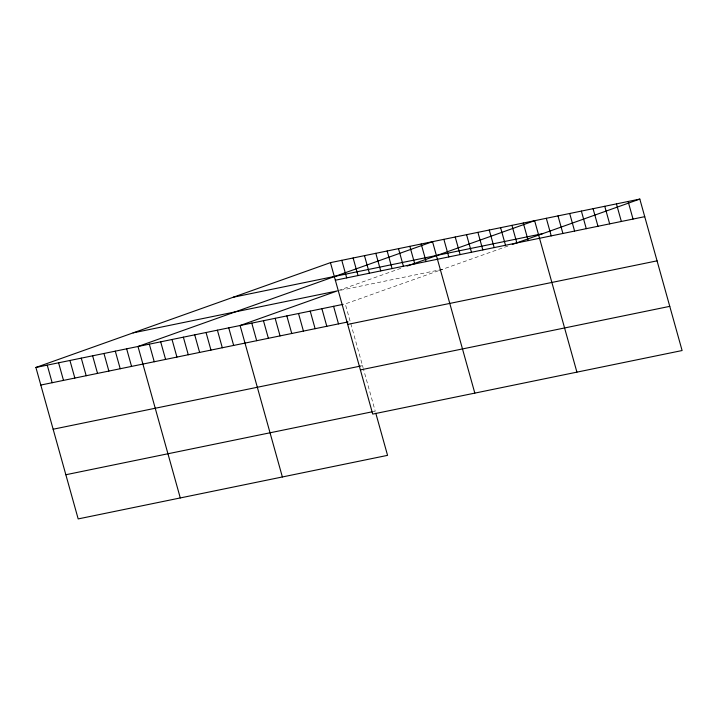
<?xml version="1.0" encoding="UTF-8"?>
<svg xmlns="http://www.w3.org/2000/svg" width="718" height="718" viewBox="0 0 718 718"><rect width="100%" height="100%" fill="white"/><g stroke="black" fill="none" stroke-linecap="round" stroke-linejoin="round"><path stroke-width="0.54" stroke-dasharray="3.59 2.69" d="M338.295 290.566L401.012 268.245M438.42 270.758L345.277 303.911L363.084 367.688M439.434 270.399L508.227 245.915M340.476 290.269L442.476 269.313M360.391 366.099L362.518 365.668M373.1 411.62L375.227 411.181L363.362 368.702"/><path stroke-width="1.08" d="M375.81 413.281L387.558 455.356L78.181 518.917L35.9 367.463L330.442 262.644L639.819 199.083L682.1 350.537L372.723 414.089L330.442 262.644M407.079 266.082L534.623 220.695L576.913 372.139M512.266 244.479L639.819 199.083M233.242 297.234L542.62 233.673M335.351 280.226L644.728 216.665M133.099 332.874L337.289 290.925L240.09 325.514L282.371 476.967M35.9 367.463L343.15 304.342M40.809 385.054L348.059 321.924M347.683 324.401L657.06 260.84M53.141 429.229L360.391 366.099M360.391 369.914L669.768 306.353M65.85 474.742L372.041 411.836M628.124 201.48L633.034 219.071M616.439 203.885L621.348 221.467M604.753 206.29L609.663 223.872M593.068 208.687L597.977 226.269M581.374 211.092L586.283 228.674M569.688 213.488L574.597 231.07M558.003 215.894L562.912 233.476M546.317 218.29L551.227 235.872M523.287 223.02L528.197 240.611M511.943 225.353L516.852 242.935M500.599 227.687L505.508 245.269M489.254 230.011L494.163 247.602M477.91 232.345L482.819 249.927M466.565 234.678L471.475 252.26M455.221 237.003L460.13 254.594M443.877 239.336L448.786 256.918M474.822 393.114L432.532 241.67L137.991 346.489L180.281 497.942M421.188 243.994L426.097 261.585M409.843 246.328L414.753 263.91M398.499 248.661L403.408 266.243M387.155 250.986L392.064 268.577M375.81 253.319L380.719 270.901M364.475 255.653L369.384 273.235M353.13 257.977L358.04 275.568M341.786 260.311L346.695 277.893M333.583 306.308L338.492 323.89M321.897 308.713L326.807 326.295M310.212 311.109L315.121 328.691M298.526 313.515L303.436 331.097M286.841 315.911L291.75 333.493M275.147 318.316L280.056 335.898M263.461 320.713L268.37 338.295M251.776 323.118L256.685 340.7M228.746 327.848L233.655 345.43M217.401 330.181L222.311 347.763M206.057 332.506L210.966 350.097M194.713 334.839L199.622 352.421M183.368 337.173L188.278 354.755M172.024 339.497L176.933 357.088M160.679 341.831L165.589 359.413M149.335 344.164L154.244 361.746M126.646 348.822L131.556 366.404M115.302 351.156L120.211 368.738M103.966 353.48L108.876 371.071M92.622 355.814L97.531 373.396M81.278 358.147L86.187 375.729M69.933 360.472L74.843 378.063M58.589 362.805L63.498 380.387M47.244 365.139L52.154 382.721"/></g></svg>
